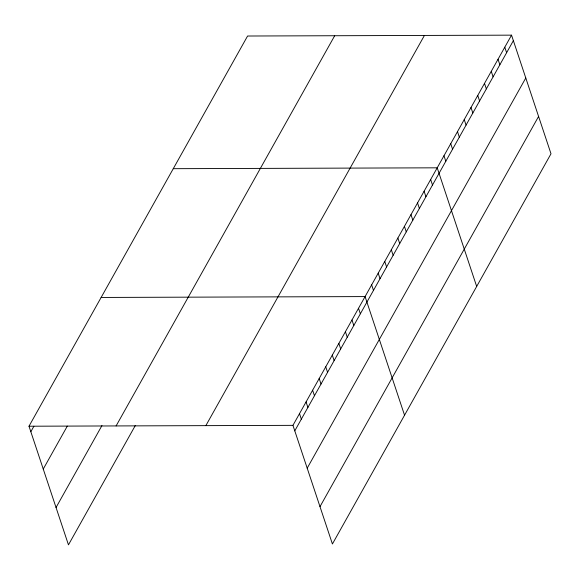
<?xml version="1.0" encoding="UTF-8"?>
<svg xmlns="http://www.w3.org/2000/svg" width="580" height="580" viewBox="0 0 580 580"><rect width="100%" height="100%" fill="white"/><g stroke="black" fill="none" stroke-linecap="round" stroke-linejoin="round"><path stroke-width="0.87" d="M135.35 425.452L68.462 544.852L29 426.22L247.588 36.018L511.538 35.148L551 153.78L332.412 543.982L292.951 425.35L511.538 35.148M30.834 431.723L33.894 426.264M43.253 469.053L67.294 426.133M56.042 507.514L101.95 425.575M116.101 425.93L334.689 35.735M205.849 425.633L424.429 35.438M294.785 430.853L513.365 40.658M307.204 468.19L525.784 77.988M319.993 506.652L538.581 116.45M173.268 168.686L437.218 167.816L476.68 286.447M101.13 297.453L365.081 296.583L404.55 415.215M29 426.22L292.951 425.35M504.781 47.212L506.608 52.715M498.024 59.269L499.858 64.779M491.267 71.333L493.101 76.835M484.51 83.397L486.345 88.9M477.753 95.453L479.587 100.963M470.996 107.517L472.83 113.02M464.239 119.574L466.073 125.084M457.489 131.638L459.316 137.141M450.733 143.695L452.56 149.205M443.976 155.759L445.802 161.262M430.657 179.524L432.491 185.027M424.103 191.233L425.93 196.736M417.542 202.935L419.376 208.445M410.988 214.643L412.815 220.146M404.427 226.345L406.261 231.855M397.873 238.054L399.7 243.556M391.311 249.762L393.146 255.265M384.757 261.464L386.592 266.974M378.196 273.173L380.03 278.675M371.642 284.882L373.476 290.384M358.527 308.292L360.361 313.794M351.966 319.993L353.8 325.503M345.412 331.702L347.246 337.205M338.851 343.411L340.685 348.913M332.296 355.112L334.131 360.622M325.735 366.821L327.57 372.324M319.181 378.522L321.015 384.033M312.62 390.231L314.454 395.734M306.066 401.94L307.9 407.443M299.505 413.641L301.339 419.151"/></g></svg>
